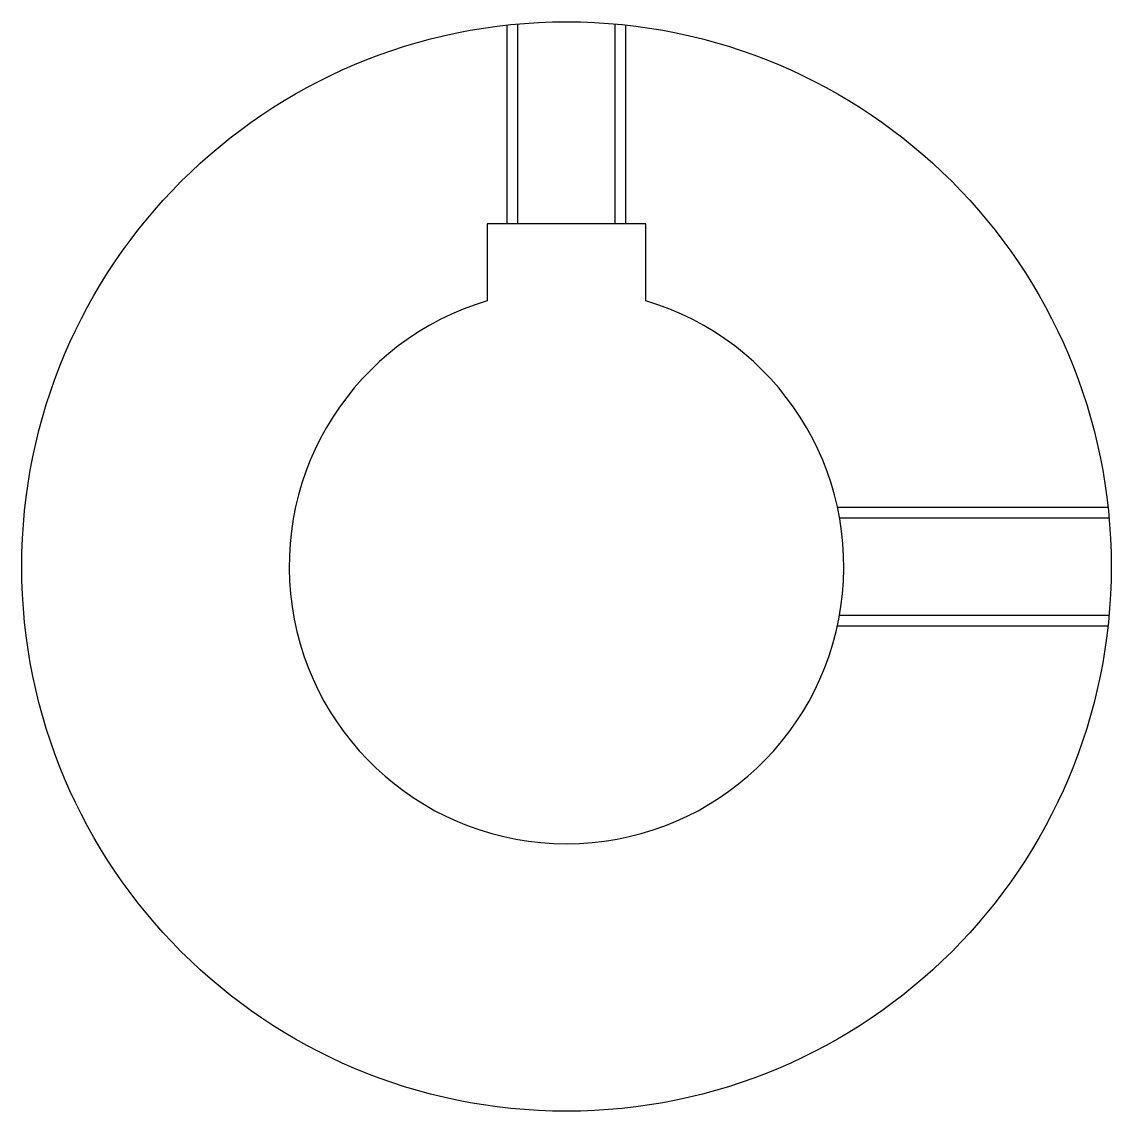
# Model space of a CAD drawing. Header units: metres. Extents: x 162 to 410, y 128 to 198.
# Drawn here: x 355 to 410, y 135.5 to 190.5 of the extents above.
import ezdxf

# ---------------------------------------------------------------- set-up
doc = ezdxf.new("R2010")
doc.units = ezdxf.units.M

msp = doc.modelspace()

# ---------------------------------------------------------------- linework, layer by layer
at = {"color": 4}
for points in [[(379.5, 180.300003), (379.5, 190.335876)], [(380.039978, 180.300003), (380.039978, 190.389755)], [(384.960022, 180.300003), (384.960022, 190.389755)], [(385.5, 180.300003), (385.5, 190.335876)], [(386.5, 176.416412), (386.5, 180.300003), (378.5, 180.300003), (378.5, 176.416412)], [(396.174805, 166), (409.835876, 166)], [(396.282166, 165.460007), (409.889771, 165.460007)], [(396.282166, 160.539993), (409.889771, 160.539993)], [(396.174805, 160), (409.835876, 160)]]:
    msp.add_lwpolyline(points, dxfattribs=at)
msp.add_circle((382.5, 163), 27.5, dxfattribs=at)
msp.add_arc((382.5, 163), 14, 106.6015499, 73.3984501, dxfattribs=at)

doc.saveas('drawing.dxf')
